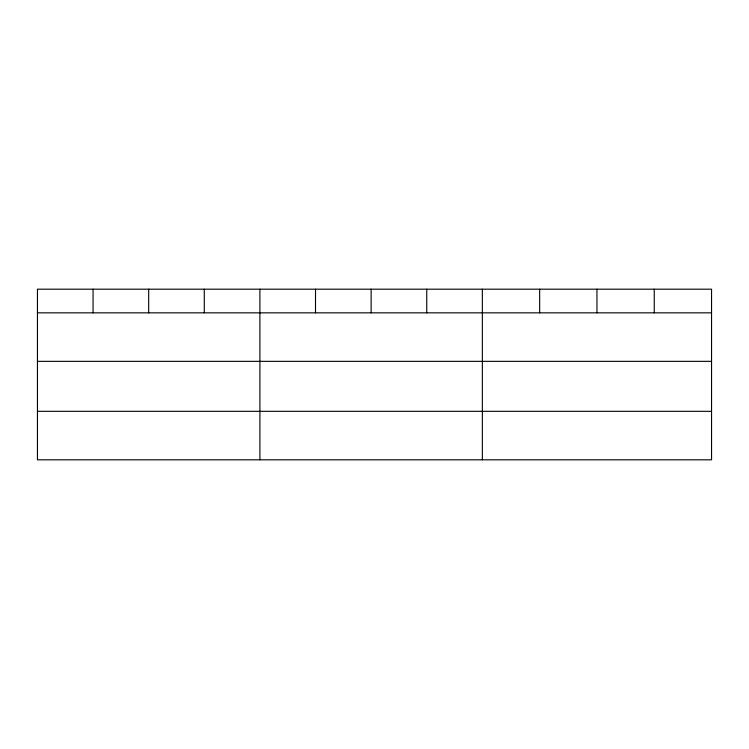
<?xml version="1.0" encoding="UTF-8"?>
<svg xmlns="http://www.w3.org/2000/svg" width="749" height="749" viewBox="0 0 749 749"><rect width="100%" height="100%" fill="white"/><g stroke="black" fill="none" stroke-linecap="round" stroke-linejoin="round"><path stroke-width="1.12" d="M711.55 361.346L711.55 289.189L37.45 289.189L37.45 459.811L711.55 459.811L711.55 361.346L37.45 361.346M37.45 312.839L711.55 312.839M37.45 411.313L711.55 411.313M654.251 289.189L654.251 312.839M596.953 289.189L596.953 312.839M539.654 289.189L539.654 312.839M482.356 289.189L482.356 459.811M426.743 289.189L426.743 312.839M371.13 289.189L371.13 312.839M315.516 289.189L315.516 312.839M259.903 289.189L259.903 459.811M204.29 289.189L204.29 312.839M148.677 289.189L148.677 312.839M93.063 289.189L93.063 312.839"/></g></svg>
